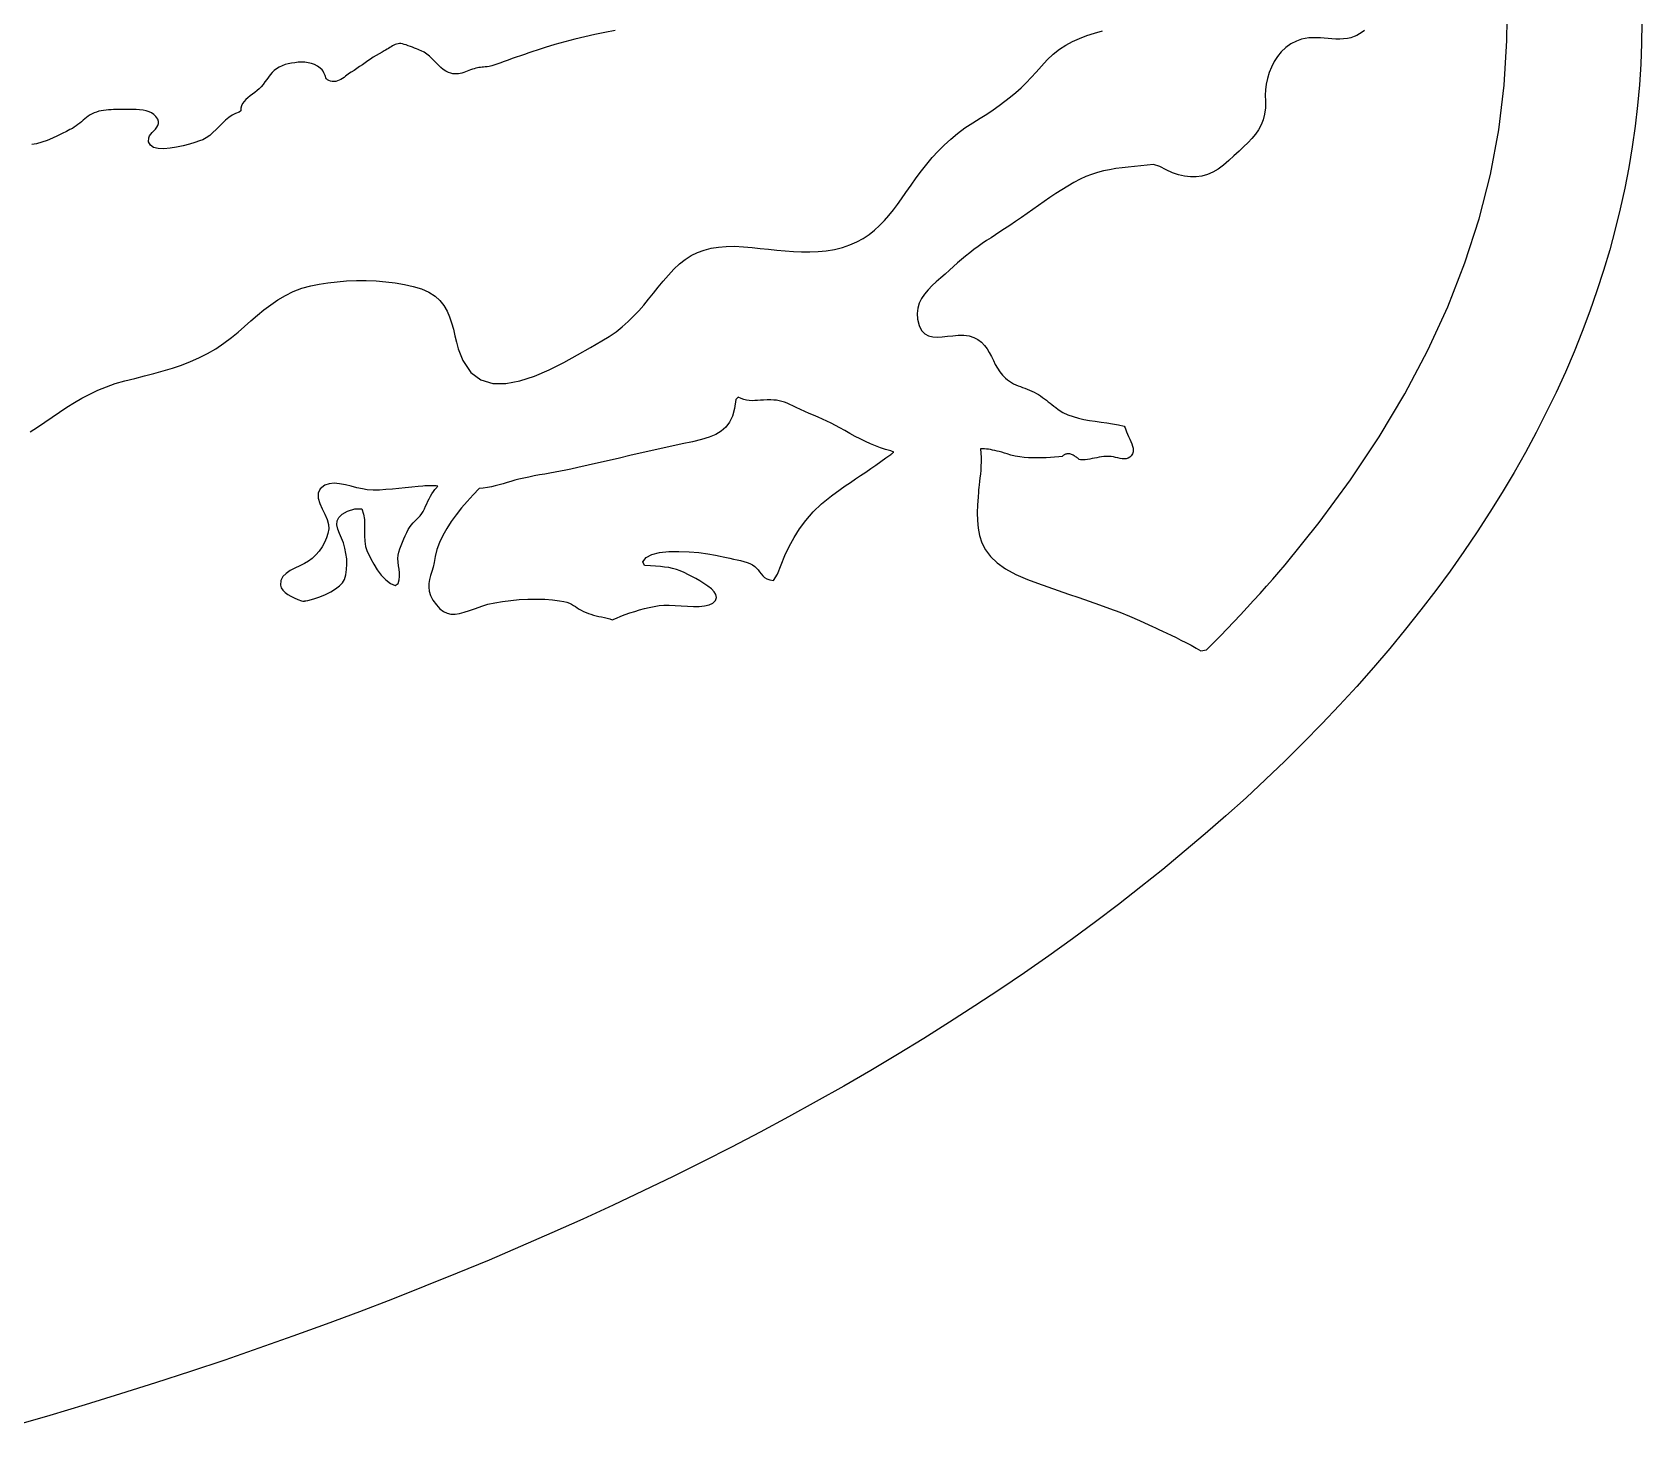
# Model space of a CAD drawing. Extents: x 0.3 to 24.3, y 0.4 to 12.4.
# Drawn here: x 18.32 to 24.3, y 1.15 to 6.32 of the extents above; entities that cross this region are included whole.
import ezdxf

# ---------------------------------------------------------------- set-up
doc = ezdxf.new("R2010")
doc.units = 0
doc.linetypes.add('0', pattern=[0])
doc.layers.add('1', color=7, linetype='0')

msp = doc.modelspace()

# ---------------------------------------------------------------- linework, layer by layer
at = {"layer": '1'}
for points in [[(24.29615, 6.358739), (24.295174, 6.281835), (24.292244, 6.20493), (24.287117, 6.128026), (24.280281, 6.051122), (24.271492, 5.974339), (24.260506, 5.897557), (24.24781, 5.820897), (24.232918, 5.744359), (24.216316, 5.667821), (24.197517, 5.591527), (24.17701, 5.515233), (24.154305, 5.439183), (24.129646, 5.363133), (24.103279, 5.28745), (24.074715, 5.211766), (24.044441, 5.136327), (24.012215, 5.061131), (23.977791, 4.98618), (23.941658, 4.911351), (23.903572, 4.836766), (23.863777, 4.762547), (23.821785, 4.688451), (23.778084, 4.61472), (23.73243, 4.541234), (23.684822, 4.468114), (23.635262, 4.395238), (23.583992, 4.322728), (23.531013, 4.250463), (23.475838, 4.178685), (23.419197, 4.107152), (23.360359, 4.035985), (23.300056, 3.965306), (23.237801, 3.894872), (23.173592, 3.824925), (23.107674, 3.755467), (23.040047, 3.686376), (22.970711, 3.61765), (22.899422, 3.549413), (22.826668, 3.481664), (22.751961, 3.414403), (22.675545, 3.347631), (22.59742, 3.281346), (22.51783, 3.21555), (22.436287, 3.150243), (22.353279, 3.085546), (22.268318, 3.021337), (22.181892, 2.957616), (22.094002, 2.894628), (22.004402, 2.832006), (21.913094, 2.770116), (21.82032, 2.708714), (21.725838, 2.647923), (21.62989, 2.587865), (21.532478, 2.528295), (21.433357, 2.469335), (21.333015, 2.411107), (21.230965, 2.35349), (21.127449, 2.296605), (21.022713, 2.240209), (20.916267, 2.184667), (20.808601, 2.129735), (20.699471, 2.075536), (20.588875, 2.021947), (20.477058, 1.969213), (20.363777, 1.917089), (20.249275, 1.865697), (20.133308, 1.81516), (20.016121, 1.765233), (19.897713, 1.716161), (19.778084, 1.667821), (19.65699, 1.620214), (19.53492, 1.573339), (19.411629, 1.527318), (19.287117, 1.482152), (19.161629, 1.437718), (19.034676, 1.394139), (18.90699, 1.351293), (18.77784, 1.3093), (18.647957, 1.268163), (18.516853, 1.22788), (18.384773, 1.188451), (18.251717, 1.149877)], [(23.266853, 6.329442), (23.257576, 6.322972), (23.248299, 6.316991), (23.238289, 6.311498), (23.227547, 6.306859), (23.215828, 6.302831), (23.203133, 6.300023), (23.188728, 6.298314), (23.174568, 6.297704), (23.160164, 6.297948), (23.14576, 6.298558), (23.131355, 6.299657), (23.116951, 6.300878), (23.102547, 6.301976), (23.088387, 6.302709), (23.074471, 6.302831), (23.06031, 6.302098), (23.04615, 6.300389), (23.032234, 6.297338), (23.013435, 6.290502), (22.992439, 6.279637), (22.974129, 6.266088), (22.957527, 6.250463), (22.943367, 6.233129), (22.93116, 6.214086), (22.920906, 6.194066), (22.912605, 6.173192), (22.906502, 6.151952), (22.901863, 6.130589), (22.899178, 6.109471), (22.898201, 6.089086), (22.898933, 6.067723), (22.898445, 6.042089), (22.895515, 6.019017), (22.890144, 5.998021), (22.88282, 5.978978), (22.873299, 5.961278), (22.861824, 5.944798), (22.84864, 5.928807), (22.834236, 5.913304), (22.817879, 5.897679), (22.800789, 5.88181), (22.78199, 5.864964), (22.762703, 5.84702), (22.742928, 5.829442), (22.723396, 5.814916), (22.703377, 5.803441), (22.683113, 5.794896), (22.662361, 5.789281), (22.641365, 5.786473), (22.620125, 5.786351), (22.598396, 5.789037), (22.575935, 5.794164), (22.553474, 5.801854), (22.530525, 5.81223), (22.507088, 5.824681), (22.483162, 5.83225), (22.459724, 5.829808), (22.436287, 5.827489), (22.412849, 5.825292), (22.389412, 5.82285), (22.366219, 5.820165), (22.343025, 5.816869), (22.32032, 5.812963), (22.297859, 5.808324), (22.275398, 5.802587), (22.253426, 5.795629), (22.231941, 5.787328), (22.210701, 5.777562), (22.187508, 5.765233), (22.164803, 5.752172), (22.142342, 5.738622), (22.120369, 5.724462), (22.09864, 5.709935), (22.077156, 5.695165), (22.05616, 5.680028), (22.034676, 5.665013), (22.01368, 5.649999), (21.992683, 5.634984), (21.971199, 5.620214), (21.949715, 5.605809), (21.930428, 5.59348), (21.913094, 5.582372), (21.896248, 5.571385), (21.87989, 5.560521), (21.863533, 5.549657), (21.84742, 5.538671), (21.831795, 5.52744), (21.81617, 5.516088), (21.800545, 5.504491), (21.785652, 5.492406), (21.770515, 5.479955), (21.755623, 5.466893), (21.74073, 5.453343), (21.725349, 5.439549), (21.709236, 5.425633), (21.692879, 5.411595), (21.676521, 5.397191), (21.660896, 5.382421), (21.646004, 5.36704), (21.633064, 5.351171), (21.622078, 5.334447), (21.613289, 5.316869), (21.607674, 5.298314), (21.605476, 5.278905), (21.606697, 5.258153), (21.613045, 5.234593), (21.622078, 5.216283), (21.633797, 5.20371), (21.647713, 5.195897), (21.663338, 5.191991), (21.680672, 5.191014), (21.698982, 5.192113), (21.718513, 5.19431), (21.738289, 5.196752), (21.758064, 5.198461), (21.778328, 5.198583), (21.798103, 5.196019), (21.81617, 5.190404), (21.831306, 5.182347), (21.844246, 5.172338), (21.855232, 5.160741), (21.864998, 5.147801), (21.873299, 5.134007), (21.881111, 5.119603), (21.888435, 5.104833), (21.89576, 5.090062), (21.903816, 5.075902), (21.912361, 5.06223), (21.921883, 5.049657), (21.933357, 5.038426), (21.940681, 5.032567), (21.948006, 5.027318), (21.955818, 5.022679), (21.963875, 5.018407), (21.971931, 5.014623), (21.980232, 5.011083), (21.988777, 5.007787), (21.997078, 5.004613), (22.005867, 5.001561), (22.014412, 4.998143), (22.022957, 4.994969), (22.031258, 4.991307), (22.040047, 4.987157), (22.048347, 4.98264), (22.056404, 4.97788), (22.063972, 4.972875), (22.071297, 4.967748), (22.078377, 4.962621), (22.085457, 4.95725), (22.092049, 4.951756), (22.099129, 4.946385), (22.105965, 4.940892), (22.113045, 4.935277), (22.120125, 4.929662), (22.129646, 4.922826), (22.14698, 4.912084), (22.165291, 4.903295), (22.184578, 4.896214), (22.204353, 4.890477), (22.224861, 4.885839), (22.245857, 4.882176), (22.267097, 4.879125), (22.288338, 4.876195), (22.309822, 4.873143), (22.331306, 4.869847), (22.352791, 4.865941), (22.373787, 4.861424), (22.378426, 4.854955), (22.380379, 4.847508), (22.383308, 4.839452), (22.386726, 4.830907), (22.390633, 4.821996), (22.394783, 4.813085), (22.398445, 4.804051), (22.402351, 4.795262), (22.405037, 4.786962), (22.407234, 4.778905), (22.407967, 4.771703), (22.407722, 4.765233), (22.405281, 4.758153), (22.400642, 4.750585), (22.395027, 4.745214), (22.388924, 4.741796), (22.382088, 4.740087), (22.374763, 4.739476), (22.367195, 4.740087), (22.359138, 4.741307), (22.350838, 4.74326), (22.342537, 4.744969), (22.333992, 4.746678), (22.325447, 4.748143), (22.317146, 4.748754), (22.307625, 4.748754), (22.298592, 4.748143), (22.289558, 4.747045), (22.280769, 4.74558), (22.272224, 4.743871), (22.263924, 4.74204), (22.255623, 4.740209), (22.247078, 4.7385), (22.238533, 4.737157), (22.229988, 4.73618), (22.221199, 4.735814), (22.212166, 4.735936), (22.207283, 4.737645), (22.204597, 4.73972), (22.201912, 4.741673), (22.199471, 4.743627), (22.196785, 4.74558), (22.194099, 4.747411), (22.191414, 4.749242), (22.18824, 4.750829), (22.18531, 4.752538), (22.182381, 4.754125), (22.179207, 4.755589), (22.176033, 4.757054), (22.172859, 4.758275), (22.16993, 4.758397), (22.167, 4.758519), (22.164314, 4.758275), (22.161385, 4.757909), (22.158943, 4.757298), (22.156258, 4.756566), (22.153816, 4.755589), (22.151619, 4.754369), (22.149666, 4.752904), (22.147469, 4.751439), (22.145515, 4.749608), (22.143806, 4.747655), (22.131111, 4.746556), (22.11573, 4.74558), (22.100105, 4.744725), (22.084236, 4.743749), (22.068367, 4.743138), (22.05201, 4.742772), (22.035652, 4.742894), (22.019295, 4.743505), (22.002693, 4.744847), (21.986336, 4.746922), (21.969978, 4.749608), (21.953621, 4.753514), (21.939461, 4.757787), (21.929451, 4.760839), (21.91993, 4.763768), (21.910652, 4.76621), (21.902107, 4.768529), (21.893806, 4.770482), (21.88575, 4.772313), (21.877693, 4.773656), (21.870369, 4.774877), (21.862801, 4.775853), (21.855476, 4.776586), (21.848396, 4.776952), (21.841072, 4.777196), (21.842293, 4.761083), (21.843025, 4.744847), (21.843025, 4.728734), (21.842537, 4.712743), (21.84156, 4.69724), (21.84034, 4.682347), (21.838875, 4.668431), (21.837166, 4.655248), (21.835945, 4.643529), (21.834724, 4.633031), (21.833748, 4.624486), (21.832771, 4.617528), (21.831551, 4.597753), (21.829842, 4.568456), (21.828621, 4.539281), (21.829109, 4.510472), (21.831551, 4.482152), (21.837166, 4.454442), (21.846199, 4.427587), (21.859627, 4.401586), (21.878181, 4.376683), (21.902596, 4.353002), (21.933357, 4.330785), (21.971443, 4.309911), (22.0149, 4.291722), (22.052986, 4.277684), (22.091072, 4.264134), (22.129402, 4.250707), (22.167976, 4.237523), (22.206306, 4.224339), (22.244392, 4.211156), (22.282478, 4.197728), (22.32032, 4.184178), (22.357674, 4.169896), (22.394295, 4.155248), (22.430672, 4.139745), (22.466316, 4.123631), (22.479744, 4.11704), (22.489998, 4.112279), (22.502449, 4.106542), (22.516609, 4.099828), (22.53199, 4.092504), (22.548836, 4.084447), (22.566658, 4.07578), (22.584724, 4.066625), (22.603523, 4.057103), (22.622566, 4.047215), (22.641121, 4.036962), (22.659187, 4.026586), (22.680183, 4.030614), (22.706062, 4.056493), (22.731453, 4.082494), (22.756844, 4.108495), (22.781746, 4.134618), (22.806404, 4.160741), (22.830818, 4.187108), (22.854744, 4.213475), (22.878914, 4.239842), (22.902351, 4.266332), (22.925789, 4.292821), (22.948738, 4.319432), (22.971443, 4.346166), (23.09864, 4.503392), (23.215096, 4.661595), (23.321053, 4.820897), (23.416512, 4.981175), (23.501472, 5.14243), (23.575447, 5.304418), (23.638924, 5.467504), (23.691658, 5.631078), (23.733894, 5.795384), (23.765144, 5.960546), (23.785408, 6.126195), (23.795418, 6.292211), (23.79615, 6.371922)], [(18.312508, 4.840184), (18.339119, 4.857518), (18.367195, 4.876195), (18.394539, 4.89475), (18.421638, 4.91306), (18.448738, 4.931005), (18.476326, 4.948216), (18.504402, 4.964696), (18.533211, 4.979955), (18.563484, 4.994359), (18.595222, 5.007176), (18.628181, 5.018651), (18.663582, 5.028539), (18.700447, 5.037816), (18.736336, 5.047093), (18.77198, 5.056249), (18.806648, 5.066014), (18.840584, 5.07639), (18.874031, 5.087743), (18.90699, 5.100316), (18.938972, 5.114476), (18.970711, 5.130345), (19.001472, 5.148412), (19.031746, 5.168797), (19.059334, 5.189672), (19.083992, 5.210057), (19.108162, 5.230931), (19.132088, 5.251805), (19.156258, 5.272435), (19.180428, 5.292455), (19.205818, 5.31162), (19.231941, 5.329564), (19.259773, 5.345922), (19.288826, 5.360448), (19.32032, 5.372655), (19.354012, 5.382054), (19.385262, 5.388402), (19.417732, 5.393407), (19.451912, 5.397191), (19.487312, 5.399877), (19.523445, 5.401341), (19.559822, 5.401341), (19.596443, 5.400121), (19.632576, 5.397191), (19.667976, 5.392919), (19.701668, 5.387181), (19.734383, 5.379613), (19.765144, 5.370336), (19.792732, 5.358251), (19.815437, 5.343724), (19.833748, 5.327001), (19.84864, 5.308446), (19.860359, 5.288182), (19.869637, 5.266576), (19.877205, 5.243871), (19.883797, 5.220433), (19.889412, 5.19663), (19.895271, 5.17246), (19.901619, 5.14829), (19.918221, 5.1041), (19.948006, 5.060033), (19.985847, 5.032567), (20.029793, 5.01975), (20.078377, 5.019261), (20.130623, 5.029027), (20.184822, 5.046605), (20.23951, 5.070043), (20.293465, 5.09702), (20.34449, 5.125463), (20.392342, 5.152928), (20.434822, 5.177342), (20.46241, 5.194066), (20.487556, 5.2114), (20.510506, 5.229711), (20.532234, 5.248754), (20.552742, 5.268651), (20.572029, 5.289159), (20.590584, 5.310399), (20.60865, 5.331883), (20.626472, 5.353978), (20.644539, 5.376439), (20.662605, 5.3989), (20.681892, 5.421971), (20.7024, 5.444066), (20.723152, 5.463353), (20.744637, 5.479955), (20.766853, 5.493993), (20.790291, 5.505345), (20.814949, 5.514379), (20.840828, 5.521092), (20.868172, 5.525731), (20.89698, 5.52805), (20.927986, 5.528539), (20.960701, 5.527074), (20.992439, 5.524144), (21.022957, 5.52097), (21.053719, 5.51743), (21.08448, 5.514256), (21.115242, 5.511327), (21.146004, 5.50913), (21.176765, 5.507787), (21.207283, 5.507543), (21.237801, 5.508885), (21.268318, 5.512059), (21.298347, 5.517064), (21.328377, 5.524388), (21.356209, 5.533788), (21.381599, 5.545018), (21.405037, 5.557958), (21.42701, 5.572606), (21.447517, 5.588475), (21.466316, 5.605687), (21.484383, 5.623998), (21.500984, 5.643285), (21.517342, 5.663426), (21.532478, 5.684056), (21.547615, 5.705174), (21.563728, 5.728734), (21.582771, 5.755834), (21.601814, 5.782201), (21.621101, 5.80808), (21.641121, 5.833226), (21.661873, 5.857762), (21.683357, 5.881444), (21.706062, 5.904515), (21.730232, 5.926488), (21.755623, 5.94785), (21.782967, 5.967992), (21.812263, 5.987401), (21.839607, 6.004003), (21.864265, 6.019628), (21.887703, 6.035253), (21.910164, 6.050878), (21.931648, 6.066747), (21.951912, 6.082982), (21.971931, 6.099828), (21.991463, 6.117284), (22.010262, 6.135594), (22.02906, 6.155004), (22.047859, 6.175511), (22.066658, 6.197484), (22.088142, 6.221166), (22.110359, 6.241796), (22.133553, 6.25974), (22.157478, 6.275365), (22.182625, 6.288793), (22.208504, 6.300511), (22.235603, 6.310643), (22.263924, 6.319798), (22.293709, 6.327855)], [(20.483894, 6.329442), (20.446297, 6.322606), (20.408699, 6.314916), (20.371346, 6.306371), (20.334236, 6.297338), (20.297371, 6.287572), (20.26075, 6.277196), (20.224373, 6.266088), (20.194344, 6.256566), (20.178963, 6.251439), (20.163338, 6.246312), (20.147957, 6.241063), (20.132576, 6.235814), (20.117195, 6.230443), (20.102058, 6.225194), (20.086922, 6.219701), (20.071785, 6.214452), (20.056648, 6.208959), (20.041512, 6.203465), (20.026375, 6.197972), (20.016365, 6.195653), (20.009041, 6.195043), (20.002205, 6.194432), (19.995857, 6.193944), (19.989998, 6.193334), (19.984138, 6.192601), (19.978523, 6.191747), (19.972908, 6.190648), (19.967049, 6.189305), (19.960945, 6.187718), (19.954597, 6.185643), (19.947273, 6.18308), (19.94117, 6.180638), (19.934822, 6.178319), (19.928474, 6.176), (19.922127, 6.173802), (19.915535, 6.171849), (19.908943, 6.170262), (19.902107, 6.169164), (19.895271, 6.168553), (19.888435, 6.168553), (19.881355, 6.169286), (19.874031, 6.170751), (19.865486, 6.17368), (19.855476, 6.178807), (19.846199, 6.185155), (19.837166, 6.192479), (19.828621, 6.200536), (19.82032, 6.208959), (19.811775, 6.217626), (19.80323, 6.226171), (19.794441, 6.234471), (19.78492, 6.24204), (19.77491, 6.248631), (19.764168, 6.254125), (19.75782, 6.256688), (19.752449, 6.258885), (19.746101, 6.261571), (19.739021, 6.264379), (19.731697, 6.267308), (19.723885, 6.270482), (19.716072, 6.27329), (19.70826, 6.275975), (19.70118, 6.278172), (19.694099, 6.280126), (19.688728, 6.281102), (19.683601, 6.281468), (19.67823, 6.280614), (19.672859, 6.279271), (19.667732, 6.27744), (19.662605, 6.275121), (19.657478, 6.272435), (19.652351, 6.269506), (19.647224, 6.266332), (19.642342, 6.263036), (19.637215, 6.259862), (19.632088, 6.256688), (19.626961, 6.253758), (19.618904, 6.249608), (19.607674, 6.24326), (19.596687, 6.236791), (19.586189, 6.230199), (19.575935, 6.223363), (19.565681, 6.216527), (19.555916, 6.209569), (19.545906, 6.202489), (19.535652, 6.195409), (19.525398, 6.188329), (19.515144, 6.181493), (19.504646, 6.174535), (19.498299, 6.170873), (19.493416, 6.167333), (19.488289, 6.163548), (19.483162, 6.159642), (19.477547, 6.155492), (19.471931, 6.151586), (19.465828, 6.147923), (19.459724, 6.14475), (19.453865, 6.142186), (19.447273, 6.140599), (19.440681, 6.139989), (19.43409, 6.140355), (19.426765, 6.141942), (19.420906, 6.144139), (19.416512, 6.147069), (19.413094, 6.150487), (19.410652, 6.154271), (19.408455, 6.158544), (19.40699, 6.163182), (19.405037, 6.167943), (19.40284, 6.17307), (19.399666, 6.178319), (19.396248, 6.183568), (19.388924, 6.190282), (19.378914, 6.197606), (19.367928, 6.203099), (19.356453, 6.20725), (19.34449, 6.210057), (19.332039, 6.211522), (19.319588, 6.21201), (19.306892, 6.211522), (19.294441, 6.210179), (19.282478, 6.208104), (19.270515, 6.205663), (19.259041, 6.202977), (19.247322, 6.199071), (19.23658, 6.193944), (19.226814, 6.18784), (19.218513, 6.180882), (19.210701, 6.173192), (19.203377, 6.164891), (19.196785, 6.156224), (19.190437, 6.147435), (19.183601, 6.138524), (19.176765, 6.129735), (19.169441, 6.121068), (19.162117, 6.113011), (19.154549, 6.10642), (19.146492, 6.099828), (19.137947, 6.093358), (19.129158, 6.086766), (19.120857, 6.080174), (19.113045, 6.073216), (19.106209, 6.066014), (19.100349, 6.058202), (19.096443, 6.049901), (19.094246, 6.041234), (19.094734, 6.03159), (19.087898, 6.026097), (19.074715, 6.022069), (19.062019, 6.015477), (19.049812, 6.006688), (19.037849, 5.996556), (19.026131, 5.985326), (19.014412, 5.973607), (19.002693, 5.961644), (18.990486, 5.950414), (18.978767, 5.939916), (18.966072, 5.931127), (18.952888, 5.924169), (18.940681, 5.919774), (18.923836, 5.914159), (18.903328, 5.908055), (18.880379, 5.90183), (18.855965, 5.896581), (18.831551, 5.892552), (18.808601, 5.890599), (18.787605, 5.891332), (18.77076, 5.89536), (18.758553, 5.903539), (18.752205, 5.916234), (18.752937, 5.931127), (18.755867, 5.938207), (18.760262, 5.944921), (18.765633, 5.951268), (18.771736, 5.957616), (18.777596, 5.963841), (18.782722, 5.970311), (18.786629, 5.977025), (18.78907, 5.984227), (18.788826, 5.991918), (18.785652, 6.000463), (18.779305, 6.009862), (18.771492, 6.017919), (18.763191, 6.023412), (18.75367, 6.027806), (18.742683, 6.031102), (18.731209, 6.033544), (18.718758, 6.035253), (18.706306, 6.036229), (18.693855, 6.036717), (18.681648, 6.036839), (18.669685, 6.036839), (18.658699, 6.036595), (18.648933, 6.036473), (18.640144, 6.036473), (18.631111, 6.036351), (18.622078, 6.036229), (18.612801, 6.035741), (18.603279, 6.035253), (18.594002, 6.034398), (18.584724, 6.033055), (18.575691, 6.03159), (18.566902, 6.029637), (18.558357, 6.027074), (18.550301, 6.024144), (18.542488, 6.020482), (18.53492, 6.016454), (18.52784, 6.011937), (18.521248, 6.007054), (18.5149, 6.001927), (18.508553, 5.996556), (18.502449, 5.991063), (18.496346, 5.985692), (18.489754, 5.980321), (18.483162, 5.975316), (18.476082, 5.970433), (18.469002, 5.966161), (18.459969, 5.961522), (18.447273, 5.955297), (18.431648, 5.947484), (18.413826, 5.938939), (18.394783, 5.93015), (18.374763, 5.921849), (18.354988, 5.914647), (18.335945, 5.909154), (18.318611, 5.906102)]]:
    msp.add_lwpolyline(points, dxfattribs=at)
for points in [[(21.507576, 4.755956), (21.508797, 4.75681), (21.510017, 4.757665), (21.510994, 4.758519), (21.512215, 4.759374), (21.513435, 4.76035), (21.5149, 4.761327), (21.515877, 4.762059), (21.517097, 4.763036), (21.518562, 4.764012), (21.519539, 4.764867), (21.507332, 4.768651), (21.488533, 4.774266), (21.469734, 4.780736), (21.450935, 4.787816), (21.432137, 4.795629), (21.413338, 4.804051), (21.394295, 4.813207), (21.375252, 4.822972), (21.355965, 4.833348), (21.336433, 4.844335), (21.318123, 4.854955), (21.302498, 4.863622), (21.286629, 4.8718), (21.270515, 4.879491), (21.254158, 4.886937), (21.237801, 4.894139), (21.221199, 4.901219), (21.205086, 4.908422), (21.188728, 4.915502), (21.172371, 4.922826), (21.156258, 4.930272), (21.143806, 4.936376), (21.13282, 4.941625), (21.122566, 4.946019), (21.112801, 4.949803), (21.103523, 4.952855), (21.093758, 4.955174), (21.083748, 4.956761), (21.073494, 4.957738), (21.061775, 4.958104), (21.048592, 4.957982), (21.035652, 4.957494), (21.023933, 4.956761), (21.013191, 4.956029), (21.002449, 4.955541), (20.992439, 4.955419), (20.98243, 4.955907), (20.97242, 4.95725), (20.96241, 4.959569), (20.952156, 4.962987), (20.941414, 4.96787), (20.932625, 4.959447), (20.927498, 4.925878), (20.919685, 4.898046), (20.909187, 4.875218), (20.895515, 4.856786), (20.878426, 4.841893), (20.857674, 4.829808), (20.83326, 4.819676), (20.804451, 4.811009), (20.771492, 4.802831), (20.733162, 4.794652), (20.694099, 4.786473), (20.655281, 4.77805), (20.616463, 4.769261), (20.577644, 4.760472), (20.53907, 4.751439), (20.500252, 4.742406), (20.461678, 4.733495), (20.422859, 4.724584), (20.384529, 4.71555), (20.345467, 4.706761), (20.320076, 4.70139), (20.300789, 4.697606), (20.281258, 4.693944), (20.261726, 4.690282), (20.242195, 4.686742), (20.222664, 4.68308), (20.203133, 4.67954), (20.183601, 4.675878), (20.164314, 4.671849), (20.145027, 4.667699), (20.126961, 4.663793), (20.112068, 4.660008), (20.097176, 4.65598), (20.082771, 4.651586), (20.068123, 4.647313), (20.053719, 4.643041), (20.039314, 4.639256), (20.024666, 4.635716), (20.010017, 4.632787), (19.994637, 4.630467), (19.9795, 4.629003), (19.957283, 4.605565), (19.93531, 4.581639), (19.914314, 4.557103), (19.894295, 4.532079), (19.87574, 4.506688), (19.858894, 4.481053), (19.844002, 4.455174), (19.832039, 4.429173), (19.822273, 4.402806), (19.815681, 4.376683), (19.812263, 4.355321), (19.808113, 4.337743), (19.803474, 4.321507), (19.79908, 4.306249), (19.795174, 4.2916), (19.792488, 4.277074), (19.792244, 4.262547), (19.793953, 4.247777), (19.79908, 4.231786), (19.807625, 4.21494), (19.82032, 4.197118), (19.833504, 4.182958), (19.846687, 4.172826), (19.860359, 4.166356), (19.874519, 4.163304), (19.8899, 4.163182), (19.906258, 4.16538), (19.92408, 4.170018), (19.943611, 4.176244), (19.965828, 4.184056), (19.989754, 4.192723), (20.011971, 4.199559), (20.037605, 4.205297), (20.06617, 4.210179), (20.096687, 4.214086), (20.128181, 4.216893), (20.160408, 4.21848), (20.192146, 4.21909), (20.222908, 4.218236), (20.251717, 4.216283), (20.277596, 4.212987), (20.294197, 4.209935), (20.304939, 4.206883), (20.314461, 4.203343), (20.322517, 4.199559), (20.329842, 4.195409), (20.336922, 4.190892), (20.343758, 4.186498), (20.350838, 4.181859), (20.358406, 4.17722), (20.366951, 4.172704), (20.376472, 4.168553), (20.385262, 4.165257), (20.394539, 4.162328), (20.40406, 4.159642), (20.413826, 4.157201), (20.423836, 4.154759), (20.43409, 4.15244), (20.444099, 4.150243), (20.454353, 4.147801), (20.464119, 4.145238), (20.47364, 4.14243), (20.488777, 4.148656), (20.50489, 4.154881), (20.521736, 4.161229), (20.538826, 4.167333), (20.556892, 4.173192), (20.574715, 4.178563), (20.593025, 4.18369), (20.611092, 4.188085), (20.629646, 4.191869), (20.647224, 4.194554), (20.665291, 4.196141), (20.685066, 4.196141), (20.706795, 4.195165), (20.7295, 4.1937), (20.752449, 4.192357), (20.775398, 4.191381), (20.796638, 4.191625), (20.816414, 4.193456), (20.833504, 4.197484), (20.847176, 4.204198), (20.856697, 4.213964), (20.860359, 4.224706), (20.858406, 4.23557), (20.851814, 4.246312), (20.841805, 4.256932), (20.828865, 4.267186), (20.813972, 4.277074), (20.798592, 4.286351), (20.783211, 4.294896), (20.769051, 4.302587), (20.756599, 4.3093), (20.74073, 4.317479), (20.726082, 4.323949), (20.711678, 4.329076), (20.697517, 4.332982), (20.683113, 4.33579), (20.667976, 4.337865), (20.652107, 4.339452), (20.634285, 4.340795), (20.614998, 4.342015), (20.593269, 4.34348), (20.587166, 4.357274), (20.599129, 4.373021), (20.620613, 4.38413), (20.649422, 4.39121), (20.683357, 4.394994), (20.720467, 4.395726), (20.758553, 4.394383), (20.795174, 4.39121), (20.828377, 4.387059), (20.856453, 4.382176), (20.874275, 4.378148), (20.885506, 4.375463), (20.897713, 4.372899), (20.910652, 4.370214), (20.923836, 4.367528), (20.937019, 4.36472), (20.949959, 4.361669), (20.96241, 4.358373), (20.974129, 4.354589), (20.984627, 4.350804), (20.993904, 4.346288), (21.002449, 4.340428), (21.009529, 4.333959), (21.015388, 4.326879), (21.02076, 4.319554), (21.026131, 4.312474), (21.03199, 4.30576), (21.03907, 4.299535), (21.047859, 4.294408), (21.058846, 4.290624), (21.072762, 4.288182), (21.086678, 4.311498), (21.100105, 4.34641), (21.11451, 4.380712), (21.130379, 4.414159), (21.148445, 4.44724), (21.169197, 4.479466), (21.192635, 4.511205), (21.219734, 4.542211), (21.250984, 4.572606), (21.287117, 4.602147), (21.320076, 4.625951), (21.338875, 4.63889), (21.357674, 4.65183), (21.376717, 4.664769), (21.395515, 4.677709), (21.414558, 4.690648), (21.433357, 4.703588), (21.452156, 4.716649), (21.470711, 4.729711), (21.489265, 4.742772)], [(19.716072, 4.477269), (19.720711, 4.485204), (19.727303, 4.493627), (19.734871, 4.502172), (19.743416, 4.510961), (19.751717, 4.51975), (19.760017, 4.528295), (19.766365, 4.536717), (19.771736, 4.544286), (19.776131, 4.553563), (19.780281, 4.563329), (19.784676, 4.57285), (19.788826, 4.58225), (19.793221, 4.591527), (19.798103, 4.60056), (19.803474, 4.609593), (19.809822, 4.618749), (19.814949, 4.625463), (19.816414, 4.627049), (19.817635, 4.628758), (19.819099, 4.630345), (19.820564, 4.632054), (19.821785, 4.633519), (19.82325, 4.63535), (19.824715, 4.637059), (19.825935, 4.638646), (19.819099, 4.63889), (19.812263, 4.639134), (19.805428, 4.639379), (19.798592, 4.639379), (19.791512, 4.639379), (19.78492, 4.639134), (19.777596, 4.63889), (19.770515, 4.638402), (19.752693, 4.637059), (19.729012, 4.634618), (19.705086, 4.632054), (19.680916, 4.629369), (19.65699, 4.626927), (19.633064, 4.625096), (19.609138, 4.623754), (19.585213, 4.623509), (19.563972, 4.624486), (19.545662, 4.62766), (19.525642, 4.632421), (19.504402, 4.637792), (19.482674, 4.642919), (19.461189, 4.646947), (19.440926, 4.648656), (19.422371, 4.647313), (19.406258, 4.641942), (19.38868, 4.627904), (19.381111, 4.611669), (19.381355, 4.593602), (19.387215, 4.574315), (19.396492, 4.554296), (19.406258, 4.534276), (19.415047, 4.514745), (19.41993, 4.496312), (19.420662, 4.479589), (19.417976, 4.462865), (19.412849, 4.445775), (19.405525, 4.428929), (19.396248, 4.41245), (19.385262, 4.396825), (19.373055, 4.382665), (19.359627, 4.369969), (19.346199, 4.359471), (19.330818, 4.350804), (19.313484, 4.342381), (19.295174, 4.333959), (19.277596, 4.324681), (19.262215, 4.314305), (19.250008, 4.302342), (19.242928, 4.287938), (19.241951, 4.270848), (19.244637, 4.260961), (19.250496, 4.251927), (19.258553, 4.243871), (19.268562, 4.236424), (19.280281, 4.229711), (19.292976, 4.223485), (19.30616, 4.217748), (19.319588, 4.212377), (19.324959, 4.210668), (19.326424, 4.210912), (19.327888, 4.211156), (19.329353, 4.2114), (19.330818, 4.211644), (19.332527, 4.211888), (19.333992, 4.212132), (19.335457, 4.212377), (19.343513, 4.214208), (19.365486, 4.219945), (19.387215, 4.227269), (19.408455, 4.235936), (19.42823, 4.245702), (19.445808, 4.256444), (19.460701, 4.267797), (19.471931, 4.279637), (19.478767, 4.2916), (19.484138, 4.3093), (19.487068, 4.328221), (19.488289, 4.347997), (19.487556, 4.36826), (19.484871, 4.388524), (19.480721, 4.408422), (19.475105, 4.427342), (19.468513, 4.445409), (19.460213, 4.462132), (19.454109, 4.47849), (19.45118, 4.494115), (19.452156, 4.508763), (19.45826, 4.522313), (19.470711, 4.53452), (19.489998, 4.545262), (19.51783, 4.554418), (19.543953, 4.553319), (19.550056, 4.534032), (19.552986, 4.514256), (19.553719, 4.494115), (19.553719, 4.473729), (19.553719, 4.453588), (19.554451, 4.43369), (19.557625, 4.414525), (19.563972, 4.395726), (19.569344, 4.384252), (19.5774, 4.367894), (19.588142, 4.348485), (19.601082, 4.327733), (19.615974, 4.307591), (19.632332, 4.290013), (19.649666, 4.276708), (19.667976, 4.26975), (19.678474, 4.277196), (19.682381, 4.289769), (19.683846, 4.302831), (19.683601, 4.316136), (19.682381, 4.329564), (19.680428, 4.34287), (19.678963, 4.356053), (19.677986, 4.369115), (19.679207, 4.381566), (19.681648, 4.393407), (19.685066, 4.405492), (19.689217, 4.417699), (19.694344, 4.429906), (19.699715, 4.441991), (19.705086, 4.454076), (19.710945, 4.465795)]]:
    msp.add_lwpolyline(points, close=True, dxfattribs=at)

doc.saveas('drawing.dxf')
